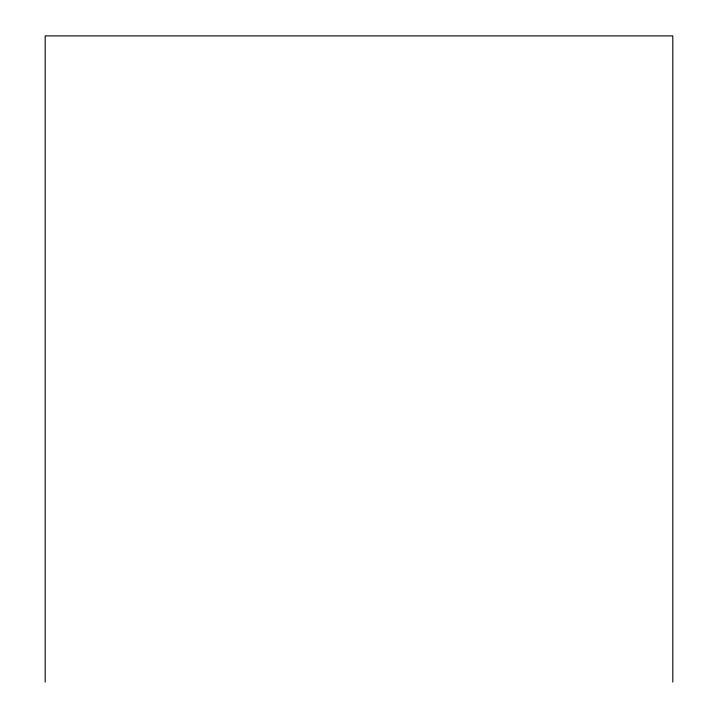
<?xml version="1.0" encoding="UTF-8"?>
<svg xmlns="http://www.w3.org/2000/svg" width="718" height="718" viewBox="0 0 718 718"><rect width="100%" height="100%" fill="white"/><g stroke="black" fill="none" stroke-linecap="round" stroke-linejoin="round"><path stroke-width="1.08" d="M672.811 682.1L672.811 35.9L45.189 35.9L45.189 682.1"/></g></svg>
